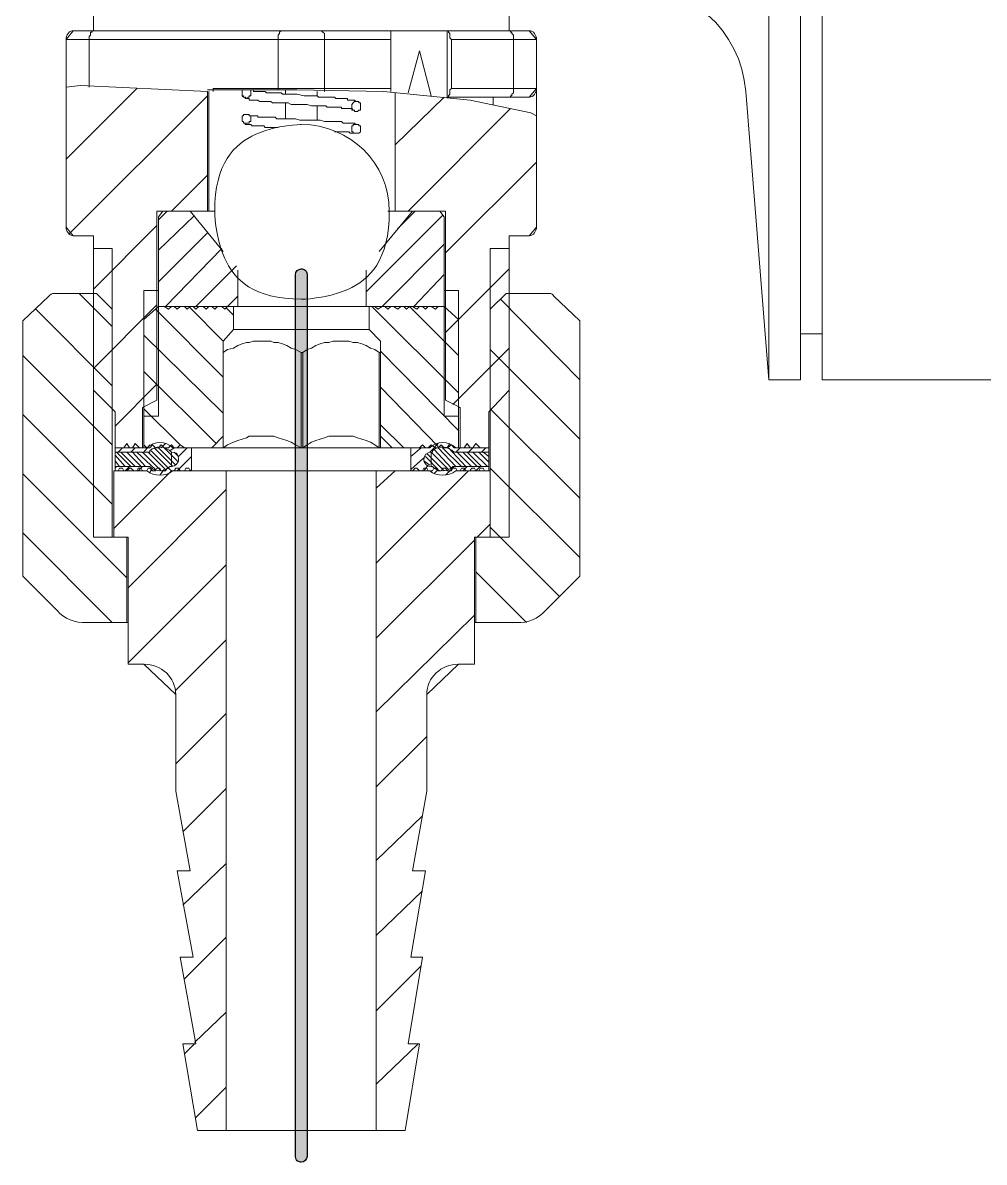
# Model space of a CAD drawing. Header units: millimetres. Extents: x 100 to 940, y 100 to 694.
# Drawn here: x 562.906 to 564.973, y 433.946 to 436.395 of the extents above; entities that cross this region are included whole.
import ezdxf

# ---------------------------------------------------------------- set-up
doc = ezdxf.new("R2010")
doc.units = ezdxf.units.MM

msp = doc.modelspace()

# ---------------------------------------------------------------- hatches: boundary and pattern name
h = msp.add_hatch(color=1)
edge = h.paths.add_edge_path()
edge.add_line((563.492, 433.9584), (563.492, 435.8538))
edge.add_spline(control_points=[(563.492, 435.8538), (563.492, 435.86), (563.4982, 435.8662), (563.5045, 435.8662), (563.5045, 435.8662), (563.5107, 435.8662), (563.5169, 435.86), (563.5169, 435.8538)], knot_values=[0, 0, 0, 0, 0.125, 0.125, 0.125, 0.125, 1, 1, 1, 1], degree=3, periodic=0)
edge.add_line((563.5169, 435.8538), (563.5169, 433.9584))
edge.add_spline(control_points=[(563.5169, 433.9584), (563.5169, 433.9522), (563.5107, 433.946), (563.5045, 433.946), (563.5045, 433.946), (563.4982, 433.946), (563.492, 433.9522), (563.492, 433.9584)], knot_values=[0, 0, 0, 0, 0.125, 0.125, 0.125, 0.125, 1, 1, 1, 1], degree=3, periodic=0)

# ---------------------------------------------------------------- linework, layer by layer
at = {"color": 1, "linetype": 'Continuous', "lineweight": 9}
for p, q in [((563.0143, 436.378), (562.9988, 436.3594)), ((563.9946, 436.378), (563.9946, 436.378)), ((564.0101, 436.3594), (563.9946, 436.378)), ((562.9988, 436.3594), (562.9988, 436.3594)), ((563.9946, 436.2353), (564.0101, 436.2539)), ((564.0101, 436.2539), (564.0101, 436.2539)), ((563.6937, 435.9903), (563.6906, 435.9903)), ((562.9988, 435.9561), (563.0143, 435.9375)), ((563.9946, 435.9375), (564.0101, 435.9561)), ((564.0101, 435.9561), (564.0101, 435.9561)), ((563.0143, 435.9375), (563.0143, 435.9375)), ((563.2253, 435.4722), (563.2253, 435.4722)), ((563.2253, 435.4412), (563.2253, 435.4722)), ((563.7836, 435.4722), (563.7836, 435.4412)), ((563.7836, 435.4412), (563.7836, 435.4412)), ((563.1663, 435.0162), (563.1663, 435.0162)), ((563.2346, 434.9511), (563.1663, 435.0162)), ((563.8426, 435.0162), (563.7743, 434.9511)), ((563.7743, 434.9511), (563.7743, 434.9511))]:
    msp.add_line(p, q, dxfattribs=at)
at = {"color": 1, "linetype": 'Continuous', "lineweight": 25}
for p, q in [((563.492, 433.9584), (563.492, 435.8538)), ((563.5169, 435.8538), (563.5169, 433.9584))]:
    msp.add_line(p, q, dxfattribs=at)
at = {"color": 1, "linetype": 'Continuous', "lineweight": 9}
for points in [[(564.5095, 435.6273), (564.5095, 440.1811), (564.5095, 440.1811)], [(564.5778, 435.6273), (564.5778, 440.1811), (564.5778, 440.1811)], [(564.6243, 440.1842), (564.6243, 435.6273), (564.6243, 435.6273)], [(563.0578, 436.4773), (563.0578, 436.378), (563.0578, 436.378)], [(563.9511, 436.4773), (563.9511, 436.378), (563.9511, 436.378)], [(563.9946, 436.378), (563.0143, 436.378), (563.0143, 436.378)], [(563.0485, 436.3594), (563.0485, 436.3625), (563.0485, 436.3656), (563.0516, 436.3687), (563.0516, 436.3718), (563.0516, 436.3749), (563.0547, 436.3749), (563.0547, 436.378), (563.0578, 436.378)], [(563.4548, 436.3594), (563.4548, 436.3625), (563.4548, 436.3656), (563.4548, 436.3687), (563.4579, 436.3718), (563.4579, 436.3749), (563.4579, 436.3749), (563.461, 436.378), (563.4641, 436.378)], [(563.5541, 436.3594), (563.5541, 436.3625), (563.5541, 436.3656), (563.5541, 436.3687), (563.5541, 436.3718), (563.551, 436.3749), (563.551, 436.3749), (563.5479, 436.378), (563.5479, 436.378)], [(563.6968, 436.2477), (563.6968, 436.378), (563.6968, 436.378)], [(563.8271, 436.3594), (563.824, 436.3625), (563.824, 436.3656), (563.824, 436.3687), (563.824, 436.3718), (563.824, 436.3718), (563.8209, 436.3749), (563.8209, 436.3749), (563.8209, 436.378), (563.8178, 436.378), (563.8178, 436.378)], [(563.8178, 436.2353), (563.8178, 436.378), (563.8178, 436.378)], [(563.9604, 436.3594), (563.9604, 436.3625), (563.9604, 436.3656), (563.9604, 436.3687), (563.9573, 436.3718), (563.9573, 436.3749), (563.9542, 436.3749), (563.9542, 436.378), (563.9511, 436.378)], [(562.9988, 436.3594), (562.9988, 436.257), (562.9988, 436.257)], [(563.6968, 436.3594), (562.9988, 436.3594), (562.9988, 436.3594)], [(563.0485, 436.3594), (563.0485, 436.257), (563.0485, 436.257)], [(563.4548, 436.3594), (563.4548, 436.2539), (563.4548, 436.2539)], [(563.5541, 436.3594), (563.5541, 436.2539), (563.5541, 436.2539)], [(563.8271, 436.2539), (563.8271, 436.3594), (563.8271, 436.3594)], [(564.0101, 436.3594), (563.8271, 436.3594), (563.8271, 436.3594)], [(563.9604, 436.3594), (563.9604, 436.2539), (563.9604, 436.2539)], [(564.0101, 436.3594), (564.0101, 436.195), (564.0101, 436.195)], [(563.734, 436.2446), (563.7588, 436.3346), (563.7588, 436.3346)], [(563.7588, 436.3346), (563.7836, 436.2384), (563.7836, 436.2384)], [(563.0298, 436.2601), (562.9988, 436.257), (562.9988, 436.257)], [(562.9988, 435.9561), (562.9988, 436.257), (562.9988, 436.257)], [(563.1508, 436.2539), (562.9988, 436.1019), (562.9988, 436.1019)], [(563.3028, 436.2477), (563.0298, 436.2601), (563.0298, 436.2601)], [(563.4951, 436.2508), (563.3028, 436.2508), (563.3028, 436.2508)], [(563.3152, 436.2477), (563.3152, 436.2539), (563.3152, 436.2539)], [(563.3152, 436.2539), (563.6968, 436.2539), (563.6968, 436.2539)], [(563.3773, 436.2508), (563.3773, 436.2508), (563.3773, 436.2477), (563.3773, 436.2477), (563.3773, 436.2446), (563.3773, 436.2446)], [(563.3959, 436.2446), (563.3959, 436.2446), (563.3959, 436.2477), (563.3959, 436.2477), (563.3959, 436.2508), (563.3959, 436.2508)], [(563.4858, 436.2415), (563.4765, 436.2415), (563.4734, 436.2415), (563.4672, 436.2415), (563.4641, 436.2415), (563.461, 436.2446), (563.4548, 436.2446), (563.4517, 436.2446), (563.4486, 436.2446), (563.4455, 436.2446), (563.4424, 436.2446), (563.4393, 436.2446), (563.4362, 436.2446), (563.4331, 436.2446), (563.43, 436.2446), (563.4269, 436.2477), (563.4238, 436.2477), (563.4207, 436.2477), (563.4176, 436.2477), (563.4145, 436.2477), (563.4145, 436.2477), (563.4114, 436.2477), (563.4083, 436.2477), (563.4083, 436.2477), (563.4052, 436.2477), (563.4021, 436.2477), (563.4021, 436.2508), (563.4021, 436.2508)], [(563.4548, 436.2539), (563.4548, 436.2508), (563.4548, 436.2508)], [(563.4703, 436.2508), (563.4703, 436.2415), (563.4703, 436.2415)], [(563.6813, 436.2477), (563.4951, 436.2508), (563.4951, 436.2508)], [(563.5541, 436.2539), (563.5541, 436.2508), (563.5541, 436.2477)], [(563.8178, 436.2353), (563.8178, 436.2353), (563.8209, 436.2353), (563.8209, 436.2384), (563.8209, 436.2384), (563.824, 436.2415), (563.824, 436.2415), (563.824, 436.2446), (563.824, 436.2477), (563.824, 436.2508), (563.8271, 436.2539)], [(563.8271, 436.2539), (564.0101, 436.2539), (564.0101, 436.2539)], [(563.9604, 436.2539), (563.9604, 436.2508), (563.9604, 436.2446), (563.9604, 436.2446), (563.9573, 436.2415), (563.9573, 436.2384), (563.9542, 436.2384), (563.9542, 436.2353), (563.9511, 436.2353)], [(563.3028, 436.2384), (563.005, 435.9406), (563.005, 435.9406)], [(563.3028, 436.2477), (563.3028, 435.9903), (563.3028, 435.9903)], [(563.3059, 436.2477), (563.3059, 435.9903), (563.3059, 435.9903)], [(563.3773, 436.2446), (563.3773, 436.2415), (563.3773, 436.2415), (563.3773, 436.2384), (563.3773, 436.2384), (563.3804, 436.2384), (563.3804, 436.2353), (563.3804, 436.2353), (563.3835, 436.2353), (563.3835, 436.2353), (563.3866, 436.2322), (563.3866, 436.2322), (563.3897, 436.2322), (563.3897, 436.2353), (563.3897, 436.2353), (563.3928, 436.2353), (563.3928, 436.2353), (563.3928, 436.2384), (563.3959, 436.2384), (563.3959, 436.2384), (563.3959, 436.2415), (563.3959, 436.2415), (563.3959, 436.2446)], [(563.3773, 436.2446), (563.3773, 436.2446), (563.3773, 436.2415), (563.3773, 436.2384), (563.3773, 436.2384), (563.3804, 436.2353), (563.3804, 436.2353), (563.3804, 436.2353), (563.3835, 436.2353), (563.3835, 436.2322), (563.3835, 436.2322), (563.3835, 436.2322), (563.3866, 436.2322), (563.3866, 436.2322), (563.3866, 436.2322), (563.3897, 436.2322), (563.3897, 436.2322), (563.3928, 436.2322), (563.3928, 436.2291), (563.3928, 436.2291), (563.3959, 436.2291), (563.3959, 436.2291), (563.399, 436.2291), (563.399, 436.2291), (563.4021, 436.2291), (563.4052, 436.2291), (563.4052, 436.2291), (563.4083, 436.2291), (563.4114, 436.2291), (563.4145, 436.226), (563.4176, 436.226), (563.4176, 436.226), (563.4207, 436.226), (563.4238, 436.226), (563.4269, 436.226), (563.43, 436.226), (563.4362, 436.226), (563.4393, 436.226), (563.4424, 436.2229), (563.4455, 436.2229), (563.4486, 436.2229), (563.4548, 436.2229), (563.4579, 436.2229), (563.4641, 436.2229), (563.4672, 436.2229), (563.4734, 436.2229), (563.4765, 436.2229), (563.4827, 436.2198), (563.492, 436.2198)], [(563.4951, 436.2415), (563.4858, 436.2415), (563.4858, 436.2415)], [(563.5107, 436.2384), (563.4951, 436.2415), (563.4951, 436.2415)], [(563.5231, 436.2384), (563.5107, 436.2384), (563.5107, 436.2384)], [(563.6316, 436.2167), (563.6316, 436.2167), (563.6316, 436.2167), (563.6316, 436.2198), (563.6316, 436.2198), (563.6316, 436.2229), (563.6285, 436.2229), (563.6285, 436.2229), (563.6285, 436.226), (563.6254, 436.226), (563.6254, 436.226), (563.6254, 436.226), (563.6223, 436.226), (563.6223, 436.226), (563.6223, 436.226), (563.6192, 436.2291), (563.6192, 436.2291), (563.6192, 436.2291), (563.6161, 436.2291), (563.6161, 436.2291), (563.613, 436.2291), (563.613, 436.2291), (563.6099, 436.2291), (563.6099, 436.2291), (563.6068, 436.2291), (563.6037, 436.2291), (563.6037, 436.2322), (563.6006, 436.2322), (563.5975, 436.2322), (563.5975, 436.2322), (563.5944, 436.2322), (563.5913, 436.2322), (563.5882, 436.2322), (563.5851, 436.2322), (563.582, 436.2322), (563.5789, 436.2322), (563.5758, 436.2353), (563.5727, 436.2353), (563.5696, 436.2353), (563.5665, 436.2353), (563.5634, 436.2353), (563.5572, 436.2353), (563.5541, 436.2353), (563.551, 436.2353), (563.5479, 436.2353), (563.5417, 436.2353), (563.5386, 436.2384), (563.5324, 436.2384), (563.5231, 436.2384)], [(563.5386, 436.2477), (563.5386, 436.2384), (563.5386, 436.2384)], [(563.6316, 436.2167), (563.6316, 436.2167), (563.6316, 436.2167), (563.6316, 436.2198), (563.6316, 436.2198), (563.6316, 436.2229), (563.6285, 436.2229), (563.6285, 436.2229), (563.6285, 436.226), (563.6254, 436.226), (563.6254, 436.226), (563.6223, 436.226), (563.6223, 436.226), (563.6192, 436.226), (563.6192, 436.226), (563.6161, 436.2229), (563.6161, 436.2229), (563.6161, 436.2229), (563.613, 436.2198), (563.613, 436.2198), (563.613, 436.2167), (563.613, 436.2167), (563.613, 436.2167)], [(563.8674, 436.2291), (563.6813, 436.2477), (563.6813, 436.2477)], [(563.7061, 435.9903), (563.7061, 436.2446), (563.7061, 436.2446)], [(563.7061, 435.9903), (563.7061, 436.2446), (563.7061, 436.2446)], [(563.8116, 436.2353), (563.7061, 436.133), (563.7061, 436.133)], [(563.8178, 436.2353), (563.9946, 436.2353), (563.9946, 436.2353)], [(563.9977, 436.2012), (563.8674, 436.2291), (563.8674, 436.2291)], [(563.917, 436.2198), (563.917, 436.2353), (563.917, 436.2353)], [(564.4599, 436.2477), (564.5095, 435.6273), (564.5095, 435.6273)], [(563.4703, 436.2229), (563.4703, 436.1888), (563.4703, 436.1888)], [(563.492, 436.2198), (563.5169, 436.2198), (563.5169, 436.2198)], [(563.5169, 436.2198), (563.5262, 436.2167), (563.5262, 436.2167)], [(563.5262, 436.2167), (563.5355, 436.2167), (563.5417, 436.2167), (563.5448, 436.2167), (563.5479, 436.2167), (563.551, 436.2167), (563.5572, 436.2167), (563.5603, 436.2136), (563.5634, 436.2136), (563.5665, 436.2136), (563.5696, 436.2136), (563.5727, 436.2136), (563.5758, 436.2136), (563.5789, 436.2136), (563.582, 436.2136), (563.5851, 436.2136), (563.5882, 436.2136), (563.5913, 436.2136), (563.5913, 436.2105), (563.5944, 436.2105), (563.5975, 436.2105), (563.6006, 436.2105), (563.6006, 436.2105), (563.6037, 436.2105), (563.6037, 436.2105), (563.6068, 436.2105), (563.6068, 436.2105), (563.6099, 436.2105), (563.6099, 436.2105), (563.613, 436.2105), (563.613, 436.2074), (563.613, 436.2074), (563.613, 436.2074), (563.6161, 436.2074), (563.6161, 436.2074), (563.6161, 436.2074)], [(563.5386, 436.2167), (563.5386, 436.1857), (563.5386, 436.1857)], [(563.613, 436.2167), (563.613, 436.2136), (563.613, 436.2136), (563.613, 436.2105), (563.613, 436.2105), (563.6161, 436.2074)], [(563.6161, 436.2074), (563.6161, 436.2074), (563.6192, 436.2074), (563.6192, 436.2043), (563.6223, 436.2043), (563.6223, 436.2043), (563.6254, 436.2043), (563.6254, 436.2043), (563.6285, 436.2074), (563.6285, 436.2074), (563.6285, 436.2074), (563.6316, 436.2074), (563.6316, 436.2105), (563.6316, 436.2105), (563.6316, 436.2136), (563.6316, 436.2136), (563.6316, 436.2167)], [(563.9542, 436.2105), (563.734, 435.9903), (563.734, 435.9903)], [(564.0101, 436.195), (563.9977, 436.2012), (563.9977, 436.2012)], [(563.3928, 436.1981), (563.3897, 436.1981), (563.3897, 436.1981), (563.3897, 436.1981), (563.3866, 436.1981), (563.3866, 436.1981), (563.3835, 436.1981), (563.3835, 436.1981), (563.3804, 436.1981), (563.3804, 436.195), (563.3804, 436.195), (563.3773, 436.195), (563.3773, 436.1919), (563.3773, 436.1919), (563.3773, 436.1888), (563.3773, 436.1888)], [(563.3773, 436.1888), (563.3773, 436.1857), (563.3773, 436.1857), (563.3773, 436.1857), (563.3773, 436.1826), (563.3804, 436.1826), (563.3804, 436.1795), (563.3804, 436.1795), (563.3835, 436.1795), (563.3835, 436.1795), (563.3866, 436.1795), (563.3866, 436.1795), (563.3897, 436.1795), (563.3897, 436.1795), (563.3897, 436.1795), (563.3928, 436.1795), (563.3928, 436.1795), (563.3928, 436.1826), (563.3959, 436.1826), (563.3959, 436.1857), (563.3959, 436.1857), (563.3959, 436.1857), (563.3959, 436.1888)], [(563.3773, 436.1888), (563.3773, 436.1888), (563.3773, 436.1857), (563.3773, 436.1857), (563.3773, 436.1826), (563.3804, 436.1826), (563.3804, 436.1795), (563.3804, 436.1795), (563.3835, 436.1795), (563.3835, 436.1795), (563.3835, 436.1764), (563.3835, 436.1764), (563.3866, 436.1764), (563.3866, 436.1764), (563.3866, 436.1764), (563.3897, 436.1764), (563.3897, 436.1764), (563.3897, 436.1764), (563.3928, 436.1764), (563.3928, 436.1764), (563.3928, 436.1764), (563.3959, 436.1764), (563.3959, 436.1764), (563.399, 436.1733), (563.399, 436.1733), (563.4021, 436.1733), (563.4021, 436.1733), (563.4052, 436.1733), (563.4052, 436.1733), (563.4083, 436.1733), (563.4114, 436.1733), (563.4114, 436.1733), (563.4145, 436.1733), (563.4176, 436.1733), (563.4176, 436.1733), (563.4207, 436.1733), (563.4238, 436.1733), (563.4269, 436.1702), (563.43, 436.1702), (563.4331, 436.1702), (563.4362, 436.1702), (563.4393, 436.1702), (563.4424, 436.1702), (563.4455, 436.1702), (563.4486, 436.1702), (563.4517, 436.1702), (563.4548, 436.1702)], [(563.3928, 436.195), (563.3928, 436.1981), (563.3928, 436.1981)], [(563.3959, 436.1888), (563.3959, 436.1888), (563.3959, 436.1919), (563.3959, 436.1919), (563.3959, 436.195), (563.3959, 436.195), (563.3928, 436.195)], [(563.4765, 436.1888), (563.4672, 436.1888), (563.4641, 436.1888), (563.461, 436.1888), (563.4579, 436.1888), (563.4548, 436.1888), (563.4517, 436.1888), (563.4486, 436.1919), (563.4424, 436.1919), (563.4393, 436.1919), (563.4362, 436.1919), (563.4362, 436.1919), (563.4331, 436.1919), (563.43, 436.1919), (563.4269, 436.1919), (563.4238, 436.1919), (563.4207, 436.1919), (563.4176, 436.1919), (563.4176, 436.1919), (563.4145, 436.1919), (563.4114, 436.1919), (563.4114, 436.195), (563.4083, 436.195), (563.4083, 436.195), (563.4052, 436.195), (563.4052, 436.195), (563.4021, 436.195), (563.4021, 436.195), (563.399, 436.195), (563.399, 436.195), (563.3959, 436.195), (563.3959, 436.195), (563.3959, 436.195), (563.3959, 436.195), (563.3928, 436.195), (563.3928, 436.195), (563.3928, 436.195)], [(563.4827, 436.1888), (563.4765, 436.1888), (563.4765, 436.1888)], [(563.492, 436.1888), (563.4827, 436.1888), (563.4827, 436.1888)], [(563.5013, 436.1857), (563.492, 436.1888), (563.492, 436.1888)], [(563.5448, 436.1857), (563.5013, 436.1857), (563.5013, 436.1857)], [(563.5541, 436.1826), (563.5448, 436.1857), (563.5448, 436.1857)], [(563.5603, 436.1826), (563.5541, 436.1826), (563.5541, 436.1826)], [(563.5665, 436.1826), (563.5603, 436.1826), (563.5603, 436.1826)], [(563.5727, 436.1826), (563.5665, 436.1826), (563.5665, 436.1826)], [(563.5758, 436.1826), (563.5727, 436.1826), (563.5727, 436.1826)], [(563.6316, 436.1671), (563.6316, 436.1671), (563.6316, 436.1702), (563.6316, 436.1702), (563.6316, 436.1702), (563.6316, 436.1733), (563.6285, 436.1733), (563.6285, 436.1733), (563.6285, 436.1764), (563.6285, 436.1764), (563.6254, 436.1764), (563.6254, 436.1764), (563.6254, 436.1764), (563.6254, 436.1764), (563.6223, 436.1764), (563.6223, 436.1764), (563.6223, 436.1764), (563.6223, 436.1764), (563.6223, 436.1764), (563.6192, 436.1795), (563.6192, 436.1795), (563.6192, 436.1795), (563.6161, 436.1795), (563.6161, 436.1795), (563.6161, 436.1795), (563.613, 436.1795), (563.613, 436.1795), (563.613, 436.1795), (563.6099, 436.1795), (563.6099, 436.1795), (563.6068, 436.1795), (563.6068, 436.1795), (563.6037, 436.1795), (563.6037, 436.1795), (563.6006, 436.1795), (563.6006, 436.1795), (563.5975, 436.1795), (563.5944, 436.1795), (563.5944, 436.1795), (563.5913, 436.1826), (563.5882, 436.1826), (563.5882, 436.1826), (563.5851, 436.1826), (563.582, 436.1826), (563.5758, 436.1826)], [(563.6316, 436.1671), (563.6316, 436.1671), (563.6316, 436.1702), (563.6316, 436.1702), (563.6316, 436.1733), (563.6316, 436.1733), (563.6285, 436.1733), (563.6285, 436.1764), (563.6285, 436.1764), (563.6254, 436.1764), (563.6254, 436.1764), (563.6223, 436.1764), (563.6223, 436.1764), (563.6192, 436.1764), (563.6192, 436.1764), (563.6161, 436.1764), (563.6161, 436.1733), (563.6161, 436.1733), (563.613, 436.1733), (563.613, 436.1702), (563.613, 436.1702), (563.613, 436.1671), (563.613, 436.1671)], [(564.0101, 435.9561), (564.0101, 436.195), (564.0101, 436.195)], [(563.5758, 436.1609), (563.5789, 436.1609), (563.582, 436.1609), (563.5851, 436.1609), (563.5882, 436.1609), (563.5882, 436.1609), (563.5913, 436.1609), (563.5944, 436.1609), (563.5944, 436.1609), (563.5975, 436.1609), (563.5975, 436.1609), (563.6006, 436.1609), (563.6006, 436.1609), (563.6037, 436.1609), (563.6037, 436.1609), (563.6068, 436.1609), (563.6068, 436.1609), (563.6099, 436.1578), (563.6099, 436.1578), (563.6099, 436.1578), (563.613, 436.1578), (563.613, 436.1578), (563.613, 436.1578), (563.613, 436.1578), (563.6161, 436.1578), (563.6161, 436.1578), (563.6161, 436.1578), (563.6161, 436.1578), (563.6161, 436.1578), (563.6161, 436.1578)], [(563.613, 436.1671), (563.613, 436.164), (563.613, 436.164), (563.613, 436.1609), (563.613, 436.1609), (563.6161, 436.1609), (563.6161, 436.1578)], [(563.6161, 436.1578), (563.6192, 436.1578), (563.6192, 436.1578)], [(563.6192, 436.1578), (563.6192, 436.1578), (563.6223, 436.1578), (563.6223, 436.1578), (563.6254, 436.1578), (563.6254, 436.1578), (563.6285, 436.1578), (563.6285, 436.1578), (563.6285, 436.1578), (563.6316, 436.1609), (563.6316, 436.1609), (563.6316, 436.1609), (563.6316, 436.164), (563.6316, 436.164), (563.6316, 436.1671)], [(564.0101, 436.0957), (563.8147, 435.9003), (563.8147, 435.9003)], [(563.3028, 436.0678), (563.2253, 435.9903), (563.2253, 435.9903)], [(563.1942, 435.9903), (563.1942, 435.5839), (563.1942, 435.5839)], [(563.3183, 435.9903), (563.1942, 435.9903), (563.1942, 435.9903)], [(563.2067, 435.9903), (563.1974, 435.9779), (563.1974, 435.9779)], [(563.216, 435.9903), (563.1974, 435.9716), (563.1974, 435.9716)], [(563.2749, 435.981), (563.1974, 435.9065), (563.1974, 435.9065)], [(563.3369, 435.9034), (563.2656, 435.9903), (563.2656, 435.9903)], [(563.8084, 435.981), (563.644, 435.8165), (563.644, 435.8165)], [(563.672, 435.9034), (563.7433, 435.9903), (563.7433, 435.9903)], [(563.6937, 435.9903), (563.6906, 435.9903), (563.6906, 435.9903)], [(563.6937, 435.9903), (563.8147, 435.9903), (563.8147, 435.9903)], [(563.7495, 435.9903), (563.7123, 435.953), (563.7123, 435.953)], [(563.8116, 435.9779), (563.8022, 435.9903), (563.8022, 435.9903)], [(563.8147, 435.9903), (563.8147, 435.5839), (563.8147, 435.5839)], [(563.1942, 435.9592), (563.0578, 435.8227), (563.0578, 435.8227)], [(563.1974, 435.9779), (563.1974, 435.7855), (563.1974, 435.7855)], [(563.8116, 435.9779), (563.8116, 435.7855), (563.8116, 435.7855)], [(563.0143, 435.9375), (563.0578, 435.9375), (563.0578, 435.9375)], [(563.0578, 435.9375), (563.0578, 435.6056), (563.0578, 435.2892)], [(563.3028, 435.9437), (563.1974, 435.8383), (563.1974, 435.8383)], [(563.9511, 435.9375), (563.9946, 435.9375), (563.9946, 435.9375)], [(563.9511, 435.9375), (563.9511, 435.6056), (563.9511, 435.2892)], [(563.0578, 435.9096), (563.0981, 435.9096), (563.0981, 435.9096)], [(563.0981, 435.7793), (563.0981, 435.9096), (563.0981, 435.9096)], [(563.3338, 435.9096), (563.2129, 435.7855), (563.2129, 435.7855)], [(563.8116, 435.9189), (563.6782, 435.7855), (563.6782, 435.7855)], [(563.9108, 435.9096), (563.9511, 435.9096), (563.9511, 435.9096)], [(563.9108, 435.7793), (563.9108, 435.9096), (563.9108, 435.9096)], [(563.3649, 435.8724), (563.278, 435.7855), (563.278, 435.7855)], [(563.368, 435.7855), (563.368, 435.8631), (563.368, 435.8631)], [(563.644, 435.7855), (563.644, 435.8631), (563.644, 435.8631)], [(563.9511, 435.8662), (563.8147, 435.7297), (563.8147, 435.7297)], [(563.8116, 435.8538), (563.7464, 435.7855), (563.7464, 435.7855)], [(563.064, 435.8134), (562.974, 435.8134), (562.974, 435.8134)], [(563.0267, 435.8134), (563.0981, 435.7421), (563.0981, 435.7421)], [(563.064, 435.8134), (563.0981, 435.7793), (563.0981, 435.7793)], [(563.1663, 435.7576), (563.1663, 435.8196), (563.1663, 435.8196)], [(563.1663, 435.8196), (563.1974, 435.8196), (563.1974, 435.8196)], [(563.8116, 435.8196), (563.8426, 435.8196), (563.8426, 435.8196)], [(563.8426, 435.7576), (563.8426, 435.8196), (563.8426, 435.8196)], [(563.9449, 435.8134), (563.9108, 435.7793), (563.9108, 435.7793)], [(564.038, 435.8134), (563.9449, 435.8134), (563.9449, 435.8134)], [(562.9616, 435.8072), (562.9058, 435.7545), (562.9058, 435.7545)], [(563.1942, 435.7886), (563.0578, 435.6521), (563.0578, 435.6521)], [(563.1974, 435.7855), (563.1663, 435.7576), (563.1663, 435.7576)], [(563.1974, 435.7855), (563.1974, 435.5498), (563.1974, 435.5498)], [(563.1974, 435.7855), (563.8116, 435.7855), (563.8116, 435.7855)], [(563.2098, 435.7855), (563.2191, 435.7793), (563.2191, 435.7793)], [(563.2253, 435.7855), (563.2191, 435.7793), (563.2191, 435.7793)], [(563.2315, 435.7855), (563.2377, 435.7793), (563.2377, 435.7793)], [(563.2439, 435.7855), (563.2377, 435.7793), (563.2377, 435.7793)], [(563.2532, 435.7855), (563.2594, 435.7793), (563.2594, 435.7793)], [(563.2656, 435.7855), (563.2594, 435.7793), (563.2594, 435.7793)], [(563.2625, 435.7855), (563.3369, 435.7111), (563.3369, 435.7111)], [(563.2718, 435.7855), (563.278, 435.7793), (563.278, 435.7793)], [(563.2842, 435.7855), (563.278, 435.7793), (563.278, 435.7793)], [(563.2935, 435.7855), (563.2997, 435.7793), (563.2997, 435.7793)], [(563.3059, 435.7855), (563.2997, 435.7793), (563.2997, 435.7793)], [(563.3121, 435.7855), (563.3183, 435.7793), (563.3183, 435.7793)], [(563.3245, 435.7855), (563.3183, 435.7793), (563.3183, 435.7793)], [(563.3338, 435.7855), (563.34, 435.7793), (563.34, 435.7793)], [(563.3462, 435.7855), (563.34, 435.7793), (563.34, 435.7793)], [(563.368, 435.8072), (563.3462, 435.7855), (563.3462, 435.7855)], [(563.3587, 435.7359), (563.3587, 435.7855), (563.3587, 435.7855)], [(563.6502, 435.7359), (563.6502, 435.7855), (563.6502, 435.7855)], [(563.6565, 435.7855), (563.8426, 435.5994), (563.8426, 435.5994)], [(563.6689, 435.7793), (563.6627, 435.7855), (563.6627, 435.7855)], [(563.6782, 435.7855), (563.6689, 435.7793), (563.6689, 435.7793)], [(563.6906, 435.7793), (563.6844, 435.7855), (563.6844, 435.7855)], [(563.6968, 435.7855), (563.6906, 435.7793), (563.6906, 435.7793)], [(563.7123, 435.7793), (563.703, 435.7855), (563.703, 435.7855)], [(563.7185, 435.7855), (563.7123, 435.7793), (563.7123, 435.7793)], [(563.7309, 435.7793), (563.7247, 435.7855), (563.7247, 435.7855)], [(563.7371, 435.7855), (563.7309, 435.7793), (563.7309, 435.7793)], [(563.7371, 435.7855), (563.8426, 435.6801), (563.8426, 435.6801)], [(563.7526, 435.7793), (563.7433, 435.7855), (563.7433, 435.7855)], [(563.7588, 435.7855), (563.7526, 435.7793), (563.7526, 435.7793)], [(563.7712, 435.7793), (563.765, 435.7855), (563.765, 435.7855)], [(563.7774, 435.7855), (563.7712, 435.7793), (563.7712, 435.7793)], [(563.7929, 435.7793), (563.7836, 435.7855), (563.7836, 435.7855)], [(563.7991, 435.7855), (563.7929, 435.7793), (563.7929, 435.7793)], [(563.8426, 435.7576), (563.8116, 435.7855), (563.8116, 435.7855)], [(563.8116, 435.7855), (563.8116, 435.5498), (563.8116, 435.5498)], [(563.9325, 435.801), (564.1031, 435.6273), (564.1031, 435.6273)], [(564.0473, 435.8072), (564.1031, 435.7545), (564.1031, 435.7545)], [(562.9337, 435.7793), (563.0981, 435.6149), (563.0981, 435.6149)], [(563.0981, 435.7793), (563.0981, 435.2892), (563.0981, 435.2892)], [(563.1911, 435.7793), (563.3369, 435.6335), (563.3369, 435.6335)], [(563.3431, 435.7824), (563.3587, 435.7669), (563.3587, 435.7669)], [(563.9108, 435.7793), (563.9108, 435.2892), (563.9108, 435.2892)], [(562.9058, 435.2054), (562.9058, 435.7545), (562.9058, 435.7545)], [(563.1663, 435.7576), (563.1663, 435.5498), (563.1663, 435.5498)], [(563.3369, 435.7111), (563.3587, 435.7359), (563.3587, 435.7359)], [(563.6502, 435.7359), (563.3587, 435.7359), (563.3587, 435.7359)], [(563.6751, 435.7111), (563.6502, 435.7359), (563.6502, 435.7359)], [(563.8426, 435.7576), (563.8426, 435.5498), (563.8426, 435.5498)], [(564.1031, 435.7545), (564.1031, 435.2054), (564.1031, 435.2054)], [(563.1663, 435.7235), (563.3369, 435.556), (563.3369, 435.556)], [(563.3369, 435.4815), (563.3369, 435.7111), (563.3369, 435.7111)], [(563.3369, 435.6863), (563.3462, 435.6925), (563.3587, 435.6956), (563.368, 435.7018), (563.3773, 435.7049), (563.3866, 435.708), (563.3928, 435.708), (563.4021, 435.7111), (563.4114, 435.7111), (563.4207, 435.7111), (563.43, 435.7111), (563.4393, 435.7111), (563.4455, 435.708), (563.4548, 435.708), (563.4641, 435.7049), (563.4734, 435.7018), (563.4827, 435.6956), (563.492, 435.6925), (563.5045, 435.6863)], [(563.5076, 435.6863), (563.5169, 435.6925), (563.5262, 435.6956), (563.5355, 435.7018), (563.5448, 435.7049), (563.5541, 435.708), (563.5634, 435.708), (563.5727, 435.7111), (563.582, 435.7111), (563.5882, 435.7111), (563.5975, 435.7111), (563.6068, 435.7111), (563.6161, 435.708), (563.6254, 435.708), (563.6347, 435.7049), (563.644, 435.7018), (563.6533, 435.6956), (563.6627, 435.6925), (563.672, 435.6863)], [(563.6751, 435.4815), (563.6751, 435.7111), (563.6751, 435.7111)], [(564.5778, 435.7266), (564.6243, 435.7266), (564.6243, 435.7266)], [(563.3369, 435.6863), (563.3369, 435.4815), (563.3369, 435.4815)], [(563.5045, 435.6863), (563.5045, 435.4815), (563.5045, 435.4815)], [(563.5045, 435.6863), (563.5076, 435.6863), (563.5076, 435.6863)], [(563.5076, 435.6863), (563.5076, 435.4815), (563.5076, 435.4815)], [(563.672, 435.6863), (563.6751, 435.6863), (563.6751, 435.6863)], [(563.672, 435.6863), (563.672, 435.4815), (563.672, 435.4815)], [(563.6751, 435.6894), (563.8426, 435.5188), (563.8426, 435.5188)], [(563.9511, 435.6956), (563.8302, 435.5746), (563.8302, 435.5746)], [(563.9108, 435.6925), (564.1031, 435.5001), (564.1031, 435.5001)], [(562.9058, 435.6801), (563.0981, 435.4877), (563.0981, 435.4877)], [(563.1663, 435.6459), (563.3214, 435.4908), (563.3214, 435.4908)], [(563.1942, 435.618), (563.1043, 435.5281), (563.1043, 435.5281)], [(564.5778, 435.6273), (564.5095, 435.6273), (564.5095, 435.6273)], [(565.0989, 435.6273), (564.6243, 435.6273), (564.6243, 435.6273)], [(563.1043, 435.5591), (563.0578, 435.6056), (563.0578, 435.6056)], [(563.6751, 435.6118), (563.7991, 435.4846), (563.7991, 435.4846)], [(563.9511, 435.6056), (563.9077, 435.5591), (563.9077, 435.5591)], [(563.1942, 435.5839), (563.1632, 435.5684), (563.1632, 435.5684)], [(563.1632, 435.5684), (563.1632, 435.4815), (563.1632, 435.4815)], [(563.1632, 435.5684), (563.1663, 435.5684), (563.1663, 435.5684)], [(563.1663, 435.5653), (563.2439, 435.4877), (563.2439, 435.4877)], [(563.8147, 435.5839), (563.8457, 435.5684), (563.8457, 435.5684)], [(563.8457, 435.5684), (563.8426, 435.5684), (563.8426, 435.5684)], [(563.8457, 435.5684), (563.8457, 435.4815), (563.8457, 435.4815)], [(563.9108, 435.5653), (564.1031, 435.373), (564.1031, 435.373)], [(562.9058, 435.5529), (563.0981, 435.3605), (563.0981, 435.3605)], [(563.1043, 435.5591), (563.1043, 435.4319), (563.1043, 435.4319)], [(563.1663, 435.5498), (563.1663, 435.4815), (563.1663, 435.4815)], [(563.1663, 435.4815), (563.1663, 435.5498), (563.1663, 435.5498)], [(563.1974, 435.5498), (563.1663, 435.5498), (563.1663, 435.5498)], [(563.8426, 435.5498), (563.8116, 435.5498), (563.8116, 435.5498)], [(563.8426, 435.4815), (563.8426, 435.5498), (563.8426, 435.5498)], [(563.8426, 435.5498), (563.8426, 435.4815), (563.8426, 435.4815)], [(563.9077, 435.5591), (563.9077, 435.4319), (563.9077, 435.4319)], [(563.6751, 435.5312), (563.7247, 435.4815), (563.7247, 435.4815)], [(563.1291, 435.4908), (563.1229, 435.4815), (563.1229, 435.4815)], [(563.1353, 435.4815), (563.1291, 435.4908), (563.1291, 435.4908)], [(563.1477, 435.4908), (563.1415, 435.4815), (563.1415, 435.4815)], [(563.157, 435.4815), (563.1477, 435.4908), (563.1477, 435.4908)], [(563.2129, 435.4908), (563.2036, 435.4815), (563.2036, 435.4815)], [(563.3369, 435.5063), (563.3121, 435.4815), (563.3121, 435.4815)], [(563.5045, 435.4815), (563.492, 435.4877), (563.4827, 435.4939), (563.4734, 435.497), (563.4641, 435.5001), (563.4548, 435.5032), (563.4455, 435.5063), (563.4393, 435.5063), (563.43, 435.5063), (563.4207, 435.5063), (563.4114, 435.5063), (563.4021, 435.5063), (563.3928, 435.5063), (563.3866, 435.5032), (563.3773, 435.5001), (563.368, 435.497), (563.3587, 435.4939), (563.3462, 435.4877), (563.3369, 435.4815)], [(563.672, 435.4815), (563.6627, 435.4877), (563.6533, 435.4939), (563.644, 435.497), (563.6347, 435.5001), (563.6254, 435.5032), (563.6161, 435.5063), (563.6068, 435.5063), (563.5975, 435.5063), (563.5882, 435.5063), (563.582, 435.5063), (563.5727, 435.5063), (563.5634, 435.5063), (563.5541, 435.5032), (563.5448, 435.5001), (563.5355, 435.497), (563.5262, 435.4939), (563.5169, 435.4877)], [(563.6751, 435.5063), (563.6999, 435.4815), (563.6999, 435.4815)], [(563.7991, 435.4908), (563.7805, 435.4722), (563.7805, 435.4722)], [(563.824, 435.4908), (563.8178, 435.4815), (563.8178, 435.4815)], [(563.8612, 435.4908), (563.855, 435.4815), (563.855, 435.4815)], [(563.8612, 435.4908), (563.8674, 435.4815), (563.8674, 435.4815)], [(563.8798, 435.4908), (563.8736, 435.4815), (563.8736, 435.4815)], [(563.8798, 435.4908), (563.8891, 435.4815), (563.8891, 435.4815)], [(563.1725, 435.4815), (563.1043, 435.4815), (563.1043, 435.4815)], [(563.1787, 435.4722), (563.1043, 435.4722), (563.1043, 435.4722)], [(563.1043, 435.466), (563.126, 435.4412), (563.126, 435.4412)], [(563.1074, 435.4722), (563.1384, 435.4412), (563.1384, 435.4412)], [(563.1198, 435.4815), (563.1105, 435.4722), (563.1105, 435.4722)], [(563.1167, 435.4722), (563.1477, 435.4412), (563.1477, 435.4412)], [(563.1291, 435.4722), (563.1601, 435.4412), (563.1601, 435.4412)], [(563.1477, 435.4815), (563.1384, 435.4722), (563.1384, 435.4722)], [(563.1415, 435.4722), (563.1694, 435.4412), (563.1694, 435.4412)], [(563.1508, 435.4722), (563.1911, 435.435), (563.1911, 435.435)], [(563.1632, 435.4722), (563.2036, 435.4319), (563.2036, 435.4319)], [(563.1663, 435.4877), (563.1725, 435.4815), (563.1725, 435.4815)], [(563.1787, 435.4877), (563.1663, 435.4722), (563.1663, 435.4722)], [(563.1663, 435.4815), (563.1787, 435.4815), (563.1787, 435.4815)], [(563.1756, 435.4722), (563.2129, 435.435), (563.2129, 435.435)], [(563.1849, 435.4877), (563.1787, 435.4815), (563.1787, 435.4815)], [(563.1818, 435.4753), (563.2191, 435.4381), (563.2191, 435.4381)], [(563.1911, 435.4815), (563.1849, 435.4877), (563.1849, 435.4877)], [(563.188, 435.4815), (563.2284, 435.4412), (563.2284, 435.4412)], [(563.1911, 435.4815), (563.1974, 435.4815), (563.1974, 435.4815)], [(563.2036, 435.4877), (563.1974, 435.4815), (563.1974, 435.4815)], [(563.1974, 435.4815), (563.2346, 435.4443), (563.2346, 435.4443)], [(563.2098, 435.4815), (563.2036, 435.4877), (563.2036, 435.4877)], [(563.2098, 435.4815), (563.2408, 435.4505), (563.2408, 435.4505)], [(563.2098, 435.4815), (563.2191, 435.4815), (563.2191, 435.4815)], [(563.2253, 435.4877), (563.2191, 435.4815), (563.2191, 435.4815)], [(563.2315, 435.4815), (563.2222, 435.4753), (563.2222, 435.4753)], [(563.2315, 435.4815), (563.2253, 435.4877), (563.2253, 435.4877)], [(563.2687, 435.4815), (563.2284, 435.4815), (563.2284, 435.4815)], [(563.2315, 435.4815), (563.2377, 435.4815), (563.2377, 435.4815)], [(563.2315, 435.4722), (563.2408, 435.4629), (563.2408, 435.4629)], [(563.2439, 435.4877), (563.2377, 435.4815), (563.2377, 435.4815)], [(563.2594, 435.4815), (563.2408, 435.4629), (563.2408, 435.4629)], [(563.2532, 435.4815), (563.2439, 435.4877), (563.2439, 435.4877)], [(563.2532, 435.4815), (563.3369, 435.4815), (563.6751, 435.4815), (563.7588, 435.4815)], [(563.2687, 435.4815), (563.2687, 435.4319), (563.2687, 435.4319)], [(563.5169, 435.4877), (563.5076, 435.4815), (563.5076, 435.4815)], [(563.7805, 435.4815), (563.7402, 435.4815), (563.7402, 435.4815)], [(563.7402, 435.4815), (563.7402, 435.4319), (563.7402, 435.4319)], [(563.7619, 435.4815), (563.7402, 435.4629), (563.7402, 435.4629)], [(563.765, 435.4877), (563.7588, 435.4815), (563.7588, 435.4815)], [(563.765, 435.4877), (563.7712, 435.4815), (563.7712, 435.4815)], [(563.7712, 435.4815), (563.7774, 435.4815), (563.7774, 435.4815)], [(563.7743, 435.4691), (563.8116, 435.4319), (563.8116, 435.4319)], [(563.7836, 435.4877), (563.7774, 435.4815), (563.7774, 435.4815)], [(563.7836, 435.4877), (563.7929, 435.4815), (563.7929, 435.4815)], [(563.7836, 435.4722), (563.8209, 435.435), (563.8209, 435.435)], [(563.7867, 435.4722), (563.7836, 435.4722), (563.7836, 435.4722)], [(563.7898, 435.4784), (563.8271, 435.4381), (563.8271, 435.4381)], [(563.7929, 435.4815), (563.7991, 435.4815), (563.7991, 435.4815)], [(563.8053, 435.4877), (563.7991, 435.4815), (563.7991, 435.4815)], [(563.7991, 435.4815), (563.8364, 435.4412), (563.8364, 435.4412)], [(563.8053, 435.4877), (563.8116, 435.4815), (563.8116, 435.4815)], [(563.8084, 435.4815), (563.8488, 435.4412), (563.8488, 435.4412)], [(563.8116, 435.4815), (563.8178, 435.4815), (563.8178, 435.4815)], [(563.8271, 435.4877), (563.8178, 435.4815), (563.8178, 435.4815)], [(563.8209, 435.4815), (563.8581, 435.4412), (563.8581, 435.4412)], [(563.8271, 435.4877), (563.8333, 435.4815), (563.8333, 435.4815)], [(563.8333, 435.4815), (563.8426, 435.4815), (563.8426, 435.4815)], [(563.9077, 435.4722), (563.8333, 435.4722), (563.8333, 435.4722)], [(563.9077, 435.4815), (563.8364, 435.4815), (563.8364, 435.4815)], [(563.8457, 435.4815), (563.8364, 435.4722), (563.8364, 435.4722)], [(563.8395, 435.4722), (563.8705, 435.4412), (563.8705, 435.4412)], [(563.8519, 435.4722), (563.8829, 435.4412), (563.8829, 435.4412)], [(563.8612, 435.4722), (563.8922, 435.4412), (563.8922, 435.4412)], [(563.8736, 435.4815), (563.8643, 435.4722), (563.8643, 435.4722)], [(563.8736, 435.4722), (563.9046, 435.4412), (563.9046, 435.4412)], [(563.886, 435.4722), (563.9077, 435.4505), (563.9077, 435.4505)], [(563.9015, 435.4815), (563.8922, 435.4722), (563.8922, 435.4722)], [(563.8953, 435.4722), (563.9077, 435.4629), (563.9077, 435.4629)], [(563.1043, 435.4536), (563.1136, 435.4412), (563.1136, 435.4412)], [(563.1787, 435.4412), (563.1043, 435.4412), (563.1043, 435.4412)], [(563.1074, 435.4412), (563.1043, 435.4381), (563.1043, 435.4381)], [(563.1353, 435.4412), (563.126, 435.4319), (563.126, 435.4319)], [(563.1632, 435.4412), (563.1539, 435.4319), (563.1539, 435.4319)], [(563.2687, 435.4629), (563.2377, 435.4319), (563.2377, 435.4319)], [(563.7681, 435.4598), (563.7402, 435.435), (563.7402, 435.435)], [(563.7681, 435.4536), (563.7805, 435.4443), (563.7805, 435.4443)], [(563.7774, 435.4443), (563.7681, 435.4319), (563.7681, 435.4319)], [(563.7712, 435.4629), (563.7991, 435.435), (563.7991, 435.435)], [(563.7867, 435.4412), (563.7836, 435.4412), (563.7836, 435.4412)], [(563.8333, 435.4412), (563.8147, 435.4226), (563.8147, 435.4226)], [(563.9077, 435.4412), (563.8333, 435.4412), (563.8333, 435.4412)], [(563.8612, 435.4412), (563.8519, 435.4319), (563.8519, 435.4319)], [(563.8891, 435.4412), (563.8798, 435.4319), (563.8798, 435.4319)], [(562.9058, 435.4257), (563.1291, 435.2023), (563.1291, 435.2023)], [(563.1012, 435.4319), (563.1012, 435.2892), (563.1012, 435.2892)], [(563.1012, 435.4319), (563.1725, 435.4319), (563.1725, 435.4319)], [(563.2253, 435.4319), (563.1012, 435.3078), (563.1012, 435.3078)], [(563.1136, 435.4381), (563.1105, 435.4319), (563.1105, 435.4319)], [(563.1136, 435.4381), (563.1198, 435.4381), (563.1198, 435.4381)], [(563.1229, 435.4319), (563.1198, 435.4381), (563.1198, 435.4381)], [(563.1353, 435.4381), (563.1291, 435.4319), (563.1291, 435.4319)], [(563.1353, 435.4381), (563.1384, 435.4381), (563.1384, 435.4381)], [(563.1446, 435.4319), (563.1384, 435.4381), (563.1384, 435.4381)], [(563.1539, 435.4381), (563.1508, 435.4319), (563.1508, 435.4319)], [(563.1539, 435.4381), (563.1601, 435.4381), (563.1601, 435.4381)], [(563.1632, 435.4319), (563.1601, 435.4381), (563.1601, 435.4381)], [(563.1756, 435.4381), (563.1725, 435.4319), (563.1725, 435.4319)], [(563.1756, 435.4381), (563.1787, 435.4381), (563.1787, 435.4381)], [(563.1849, 435.4319), (563.1787, 435.4381), (563.1787, 435.4381)], [(563.1849, 435.4381), (563.1787, 435.4288), (563.1787, 435.4288)], [(563.1849, 435.4319), (563.1911, 435.4319), (563.1911, 435.4319)], [(563.1942, 435.4381), (563.1911, 435.4319), (563.1911, 435.4319)], [(563.1942, 435.4381), (563.2005, 435.4381), (563.2005, 435.4381)], [(563.2036, 435.4319), (563.2005, 435.4381), (563.2005, 435.4381)], [(563.2098, 435.435), (563.2005, 435.4226), (563.2005, 435.4226)], [(563.2036, 435.4319), (563.2129, 435.4319), (563.2129, 435.4319)], [(563.216, 435.4381), (563.2129, 435.4319), (563.2129, 435.4319)], [(563.216, 435.4381), (563.2191, 435.4381), (563.2191, 435.4381)], [(563.2253, 435.4319), (563.2191, 435.4381), (563.2191, 435.4381)], [(563.2253, 435.4319), (563.7867, 435.4319), (563.7867, 435.4319)], [(563.2346, 435.4381), (563.2315, 435.4319), (563.2315, 435.4319)], [(563.2346, 435.4381), (563.2408, 435.4381), (563.2408, 435.4381)], [(563.2439, 435.4319), (563.2408, 435.4381), (563.2408, 435.4381)], [(563.2563, 435.4381), (563.2532, 435.4319), (563.2532, 435.4319)], [(563.2563, 435.4381), (563.2625, 435.4381), (563.2625, 435.4381)], [(563.2656, 435.4319), (563.2625, 435.4381), (563.2625, 435.4381)], [(563.2687, 435.435), (563.2656, 435.4319), (563.2656, 435.4319)], [(563.3431, 434.0143), (563.3431, 435.4319), (563.3431, 435.4319)], [(563.6658, 434.0143), (563.6658, 435.4319), (563.6658, 435.4319)], [(563.7061, 435.4319), (563.6658, 435.3947), (563.6658, 435.3947)], [(563.8643, 435.4319), (563.6658, 435.2334), (563.6658, 435.2334)], [(563.7433, 435.4319), (563.7495, 435.4381), (563.7495, 435.4381)], [(563.7495, 435.4381), (563.7526, 435.4381), (563.7526, 435.4381)], [(563.7526, 435.4381), (563.7588, 435.4319), (563.7588, 435.4319)], [(563.765, 435.4319), (563.7681, 435.4381), (563.7681, 435.4381)], [(563.7681, 435.4381), (563.7743, 435.4381), (563.7743, 435.4381)], [(563.7743, 435.4381), (563.7774, 435.4319), (563.7774, 435.4319)], [(563.7867, 435.4319), (563.7898, 435.4381), (563.7898, 435.4381)], [(563.7898, 435.4381), (563.7929, 435.4381), (563.7929, 435.4381)], [(563.7991, 435.435), (563.7898, 435.4257), (563.7898, 435.4257)], [(563.7929, 435.4381), (563.7991, 435.4319), (563.7991, 435.4319)], [(563.7991, 435.4319), (563.8053, 435.4319), (563.8053, 435.4319)], [(563.8053, 435.4319), (563.8084, 435.4381), (563.8084, 435.4381)], [(563.8084, 435.4381), (563.8147, 435.4381), (563.8147, 435.4381)], [(563.8147, 435.4381), (563.8178, 435.4319), (563.8178, 435.4319)], [(563.8178, 435.4319), (563.8271, 435.4319), (563.8271, 435.4319)], [(563.8271, 435.4319), (563.8302, 435.4381), (563.8302, 435.4381)], [(563.8302, 435.4381), (563.8364, 435.4381), (563.8364, 435.4381)], [(563.8364, 435.4381), (563.8395, 435.4319), (563.8395, 435.4319)], [(563.8364, 435.4319), (563.9108, 435.4319), (563.9108, 435.4319)], [(563.8457, 435.4319), (563.8488, 435.4381), (563.8488, 435.4381)], [(563.8488, 435.4381), (563.855, 435.4381), (563.855, 435.4381)], [(563.855, 435.4381), (563.8581, 435.4319), (563.8581, 435.4319)], [(563.8674, 435.4319), (563.8705, 435.4381), (563.8705, 435.4381)], [(563.8736, 435.4381), (563.8674, 435.435), (563.8674, 435.435)], [(563.8705, 435.4381), (563.8767, 435.4381), (563.8767, 435.4381)], [(563.8767, 435.4381), (563.8798, 435.4319), (563.8798, 435.4319)], [(563.886, 435.4319), (563.8891, 435.4381), (563.8891, 435.4381)], [(563.8891, 435.4381), (563.8953, 435.4381), (563.8953, 435.4381)], [(563.8953, 435.4381), (563.8984, 435.4319), (563.8984, 435.4319)], [(563.9108, 435.4381), (564.1031, 435.2458), (564.1031, 435.2458)], [(563.9108, 435.4319), (563.9108, 435.2892), (563.9108, 435.2892)], [(563.3431, 435.3916), (563.1322, 435.1806), (563.1322, 435.1806)], [(562.9058, 435.2985), (563.0981, 435.1062), (563.0981, 435.1062)], [(563.9108, 435.3171), (563.8829, 435.2892), (563.8829, 435.2892)], [(563.9108, 435.3109), (564.0597, 435.162), (564.0597, 435.162)], [(563.0578, 435.2892), (563.1322, 435.2892), (563.1322, 435.2892)], [(563.1291, 435.2892), (563.1291, 435.1062), (563.1291, 435.1062)], [(563.1322, 435.2892), (563.1322, 435.0162), (563.1322, 435.0162)], [(563.8767, 435.283), (563.6658, 435.0721), (563.6658, 435.0721)], [(563.8767, 435.2892), (563.9511, 435.2892), (563.9511, 435.2892)], [(563.8767, 435.2892), (563.8767, 435.0162), (563.8767, 435.0162)], [(563.8798, 435.2892), (563.8798, 435.1062), (563.8798, 435.1062)], [(563.3431, 435.2303), (563.1322, 435.0193), (563.1322, 435.0193)], [(562.9058, 435.2054), (562.9802, 435.131), (562.9802, 435.131)], [(563.8798, 435.2148), (563.9884, 435.1062), (563.9884, 435.1062)], [(564.1031, 435.2054), (564.0287, 435.131), (564.0287, 435.131)], [(563.0422, 435.1062), (563.1322, 435.1062), (563.1322, 435.1062)], [(563.8767, 435.1217), (563.6658, 434.9139), (563.6658, 434.9139)], [(563.8767, 435.1062), (563.9698, 435.1062), (563.9698, 435.1062)], [(563.3431, 435.069), (563.2346, 434.9604), (563.2346, 434.9604)], [(563.1322, 435.0162), (563.1663, 435.0162), (563.1663, 435.0162)], [(563.8426, 435.0162), (563.8767, 435.0162), (563.8767, 435.0162)], [(563.2346, 434.9511), (563.2346, 434.7432), (563.2346, 434.7432)], [(563.7743, 434.7432), (563.7743, 434.9511), (563.7743, 434.9511)], [(563.3431, 434.9108), (563.2346, 434.8022), (563.2346, 434.8022)], [(563.7743, 434.8611), (563.6658, 434.7526), (563.6658, 434.7526)], [(563.2346, 434.7432), (563.2656, 434.5726), (563.2656, 434.5726)], [(563.3431, 434.7495), (563.2501, 434.6564), (563.2501, 434.6564)], [(563.7433, 434.5726), (563.7743, 434.7432), (563.7743, 434.7432)], [(563.765, 434.6905), (563.6658, 434.5943), (563.6658, 434.5943)], [(563.3431, 434.5881), (563.2501, 434.4982), (563.2501, 434.4982)], [(563.2377, 434.5726), (563.2656, 434.5726), (563.2656, 434.5726)], [(563.2377, 434.5726), (563.2718, 434.3865), (563.2718, 434.3865)], [(563.7712, 434.5726), (563.7402, 434.3865), (563.7402, 434.3865)], [(563.7433, 434.5726), (563.7712, 434.5726), (563.7712, 434.5726)], [(563.765, 434.5292), (563.6658, 434.433), (563.6658, 434.433)], [(563.3431, 434.4299), (563.2532, 434.34), (563.2532, 434.34)], [(563.2439, 434.3865), (563.2718, 434.3865), (563.2718, 434.3865)], [(563.2439, 434.3865), (563.278, 434.2004), (563.278, 434.2004)], [(563.7619, 434.3679), (563.6658, 434.2717), (563.6658, 434.2717)], [(563.765, 434.3865), (563.734, 434.2004), (563.734, 434.2004)], [(563.7402, 434.3865), (563.765, 434.3865), (563.765, 434.3865)], [(563.3431, 434.2686), (563.2749, 434.2035), (563.2749, 434.2035)], [(563.2501, 434.2004), (563.278, 434.2004), (563.278, 434.2004)], [(563.2501, 434.2004), (563.2811, 434.0143), (563.2811, 434.0143)], [(563.2749, 434.2004), (563.2532, 434.1787), (563.2532, 434.1787)], [(563.7557, 434.2004), (563.6658, 434.1135), (563.6658, 434.1135)], [(563.7588, 434.2004), (563.7278, 434.0143), (563.7278, 434.0143)], [(563.734, 434.2004), (563.7588, 434.2004), (563.7588, 434.2004)], [(563.3431, 434.1073), (563.278, 434.0422), (563.278, 434.0422)], [(563.2811, 434.0143), (563.7278, 434.0143), (563.7278, 434.0143)]]:
    msp.add_lwpolyline(points, dxfattribs=at)
for points in [[(563.3773, 436.2446), (563.3773, 436.2446)], [(563.3959, 436.2446), (563.3959, 436.2446)], [(563.613, 436.2167), (563.613, 436.2167)], [(563.6161, 436.2074), (563.6161, 436.2074)], [(563.6316, 436.2167), (563.6316, 436.2167)], [(563.3773, 436.1888), (563.3773, 436.1888)], [(563.3959, 436.1888), (563.3959, 436.1888)], [(563.613, 436.1671), (563.613, 436.1671)], [(563.6161, 436.1578), (563.6161, 436.1578)], [(563.6316, 436.1671), (563.6316, 436.1671)], [(563.3369, 435.6863), (563.3369, 435.6863)], [(563.2253, 435.4722), (563.2253, 435.4722)], [(563.2253, 435.4412), (563.2253, 435.4412)]]:
    msp.add_lwpolyline(points, close=True, dxfattribs=at)
for points in [[(564.4599, 436.2477), (564.4506, 436.378), (564.3358, 436.4804), (564.2055, 436.4773)], [(563.0143, 436.378), (563.005, 436.378), (562.9988, 436.3687), (562.9988, 436.3594)], [(564.0101, 436.3594), (564.0101, 436.3687), (564.0039, 436.378), (563.9946, 436.378)], [(563.9946, 436.2353), (564.0039, 436.2353), (564.0101, 436.2446), (564.0101, 436.2539)], [(562.9988, 435.9561), (562.9988, 435.9468), (563.005, 435.9375), (563.0143, 435.9375)], [(563.9946, 435.9375), (564.0039, 435.9375), (564.0101, 435.9468), (564.0101, 435.9561)], [(562.974, 435.8134), (562.9678, 435.8134), (562.9647, 435.8103), (562.9616, 435.8072)], [(564.0473, 435.8072), (564.0473, 435.8103), (564.0411, 435.8134), (564.038, 435.8134)], [(563.2284, 435.4815), (563.2129, 435.497), (563.188, 435.497), (563.1725, 435.4815)], [(563.8364, 435.4815), (563.8209, 435.497), (563.796, 435.497), (563.7805, 435.4815)], [(563.1725, 435.4319), (563.188, 435.4195), (563.2129, 435.4195), (563.2284, 435.4319)], [(563.7805, 435.4319), (563.796, 435.4195), (563.8209, 435.4195), (563.8364, 435.4319)], [(562.9802, 435.131), (562.9926, 435.1155), (563.0205, 435.1031), (563.0422, 435.1062)], [(563.9698, 435.1062), (563.9884, 435.1031), (564.0163, 435.1155), (564.0287, 435.131)], [(563.2346, 434.9511), (563.2346, 434.9883), (563.2036, 435.0162), (563.1663, 435.0162)], [(563.8426, 435.0162), (563.8053, 435.0162), (563.7743, 434.9883), (563.7743, 434.9511)]]:
    msp.add_open_spline(points, degree=3, dxfattribs=at)
for points, knots in [([(563.6937, 435.9903), (563.6937, 436.0926), (563.6099, 436.1764), (563.5045, 436.1764), (563.5045, 436.1764), (563.4021, 436.1764), (563.3183, 436.0926), (563.3183, 435.9903), (563.3183, 435.9903), (563.3183, 435.8848), (563.4021, 435.801), (563.5045, 435.801), (563.5045, 435.801), (563.6099, 435.801), (563.6937, 435.8848), (563.6937, 435.9903)], [0, 0, 0, 0, 0.0625, 0.0625, 0.0625, 0.09375, 0.125, 0.125, 0.125, 0.15625, 0.1875, 0.1875, 0.1875, 0.59375, 1, 1, 1, 1]), ([(563.2253, 435.4722), (563.2129, 435.4846), (563.1911, 435.4877), (563.1787, 435.4753), (563.1787, 435.4753), (563.1787, 435.4753), (563.1787, 435.4722), (563.1787, 435.4722)], [0, 0, 0, 0, 0.125, 0.125, 0.125, 0.5625, 1, 1, 1, 1]), ([(563.2253, 435.4412), (563.2346, 435.4412), (563.2408, 435.4505), (563.2408, 435.4567), (563.2408, 435.4567), (563.2408, 435.466), (563.2346, 435.4722), (563.2253, 435.4722)], [0, 0, 0, 0, 0.125, 0.125, 0.125, 0.5625, 1, 1, 1, 1]), ([(563.7836, 435.4722), (563.7743, 435.4722), (563.7681, 435.466), (563.7681, 435.4567), (563.7681, 435.4567), (563.7681, 435.4505), (563.7743, 435.4412), (563.7836, 435.4412)], [0, 0, 0, 0, 0.125, 0.125, 0.125, 0.5625, 1, 1, 1, 1]), ([(563.8333, 435.4722), (563.8209, 435.4846), (563.7991, 435.4877), (563.7867, 435.4753), (563.7867, 435.4753), (563.7867, 435.4753), (563.7867, 435.4722), (563.7867, 435.4722)], [0, 0, 0, 0, 0.125, 0.125, 0.125, 0.5625, 1, 1, 1, 1]), ([(563.1787, 435.4412), (563.1911, 435.4288), (563.2098, 435.4288), (563.2222, 435.4412), (563.2222, 435.4412), (563.2222, 435.4412), (563.2253, 435.4412), (563.2253, 435.4412)], [0, 0, 0, 0, 0.125, 0.125, 0.125, 0.5625, 1, 1, 1, 1]), ([(563.7867, 435.4412), (563.796, 435.4288), (563.8178, 435.4288), (563.8302, 435.4412), (563.8302, 435.4412), (563.8302, 435.4412), (563.8302, 435.4412), (563.8333, 435.4412)], [0, 0, 0, 0, 0.125, 0.125, 0.125, 0.5625, 1, 1, 1, 1])]:
    msp.add_open_spline(points, degree=3, knots=knots, dxfattribs=at)
at = {"color": 1, "linetype": 'Continuous', "lineweight": 25}
for points in [[(563.492, 435.8538), (563.492, 435.86), (563.4982, 435.8662), (563.5045, 435.8662), (563.5045, 435.8662), (563.5107, 435.8662), (563.5169, 435.86), (563.5169, 435.8538)], [(563.5169, 433.9584), (563.5169, 433.9522), (563.5107, 433.946), (563.5045, 433.946), (563.5045, 433.946), (563.4982, 433.946), (563.492, 433.9522), (563.492, 433.9584)]]:
    msp.add_open_spline(points, degree=3, knots=[0, 0, 0, 0, 0.125, 0.125, 0.125, 0.5625, 1, 1, 1, 1], dxfattribs=at)

doc.saveas('drawing.dxf')
